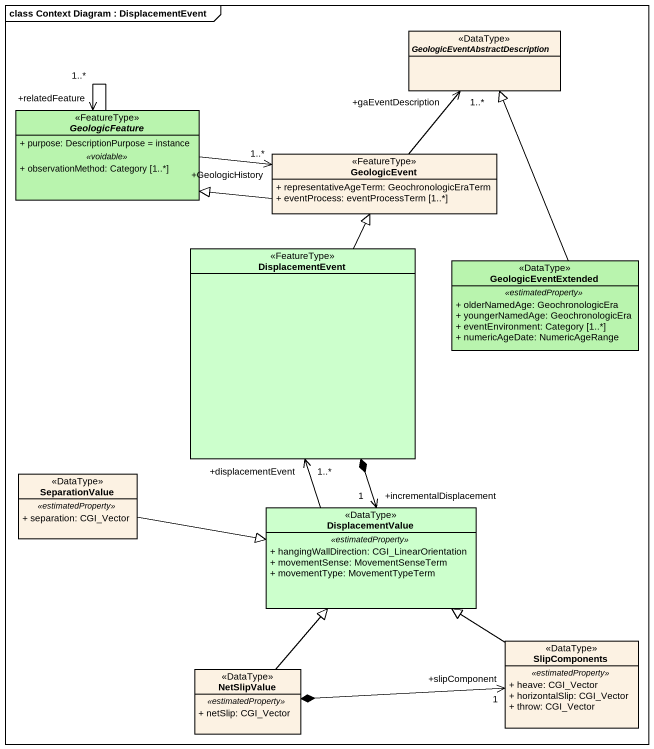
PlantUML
@startuml
mainframe class Context Diagram : DisplacementEvent
hide circle
hide empty members
skinparam classAttributeIconSize 0
abstract class "GeologicEventAbstractDescription" as GeologicEventAbstractDescrip <<DataType>>
abstract class GeologicFeature <<FeatureType>> #B9F4AE {
  + purpose: DescriptionPurpose = instance
  .. <<voidable>> ..
  + observationMethod: Category [1..*]
}
class GeologicEvent <<FeatureType>> {
  + representativeAgeTerm: GeochronologicEraTerm
  + eventProcess: eventProcessTerm [1..*]
}
class DisplacementEvent <<FeatureType>> #CCFFCC
class GeologicEventExtended <<DataType>> #B9F4AE {
  .. <<estimatedProperty>> ..
  + olderNamedAge: GeochronologicEra
  + youngerNamedAge: GeochronologicEra
  + eventEnvironment: Category [1..*]
  + numericAgeDate: NumericAgeRange
}
class SeparationValue <<DataType>> {
  .. <<estimatedProperty>> ..
  + separation: CGI_Vector
}
class DisplacementValue <<DataType>> #CCFFCC {
  .. <<estimatedProperty>> ..
  + hangingWallDirection: CGI_LinearOrientation
  + movementSense: MovementSenseTerm
  + movementType: MovementTypeTerm
}
class SlipComponents <<DataType>> {
  .. <<estimatedProperty>> ..
  + heave: CGI_Vector
  + horizontalSlip: CGI_Vector
  + throw: CGI_Vector
}
class NetSlipValue <<DataType>> {
  .. <<estimatedProperty>> ..
  + netSlip: CGI_Vector
}
GeologicFeature --> "+relatedFeature\n1..*" GeologicFeature
GeologicFeature -right-> "+GeologicHistory\n1..*" GeologicEvent
GeologicEvent -up-> "+gaEventDescription\n1..*" GeologicEventAbstractDescrip
GeologicEvent -left-|> GeologicFeature
DisplacementEvent -up-|> GeologicEvent
DisplacementEvent *--> "+incrementalDisplacement\n1" DisplacementValue
GeologicEventExtended -up-|> GeologicEventAbstractDescrip
SeparationValue -right-|> DisplacementValue
DisplacementValue -up-> "+displacementEvent\n1..*" DisplacementEvent
SlipComponents -up-|> DisplacementValue
NetSlipValue -up-|> DisplacementValue
NetSlipValue *-right-> "+slipComponent\n1" SlipComponents
@enduml
